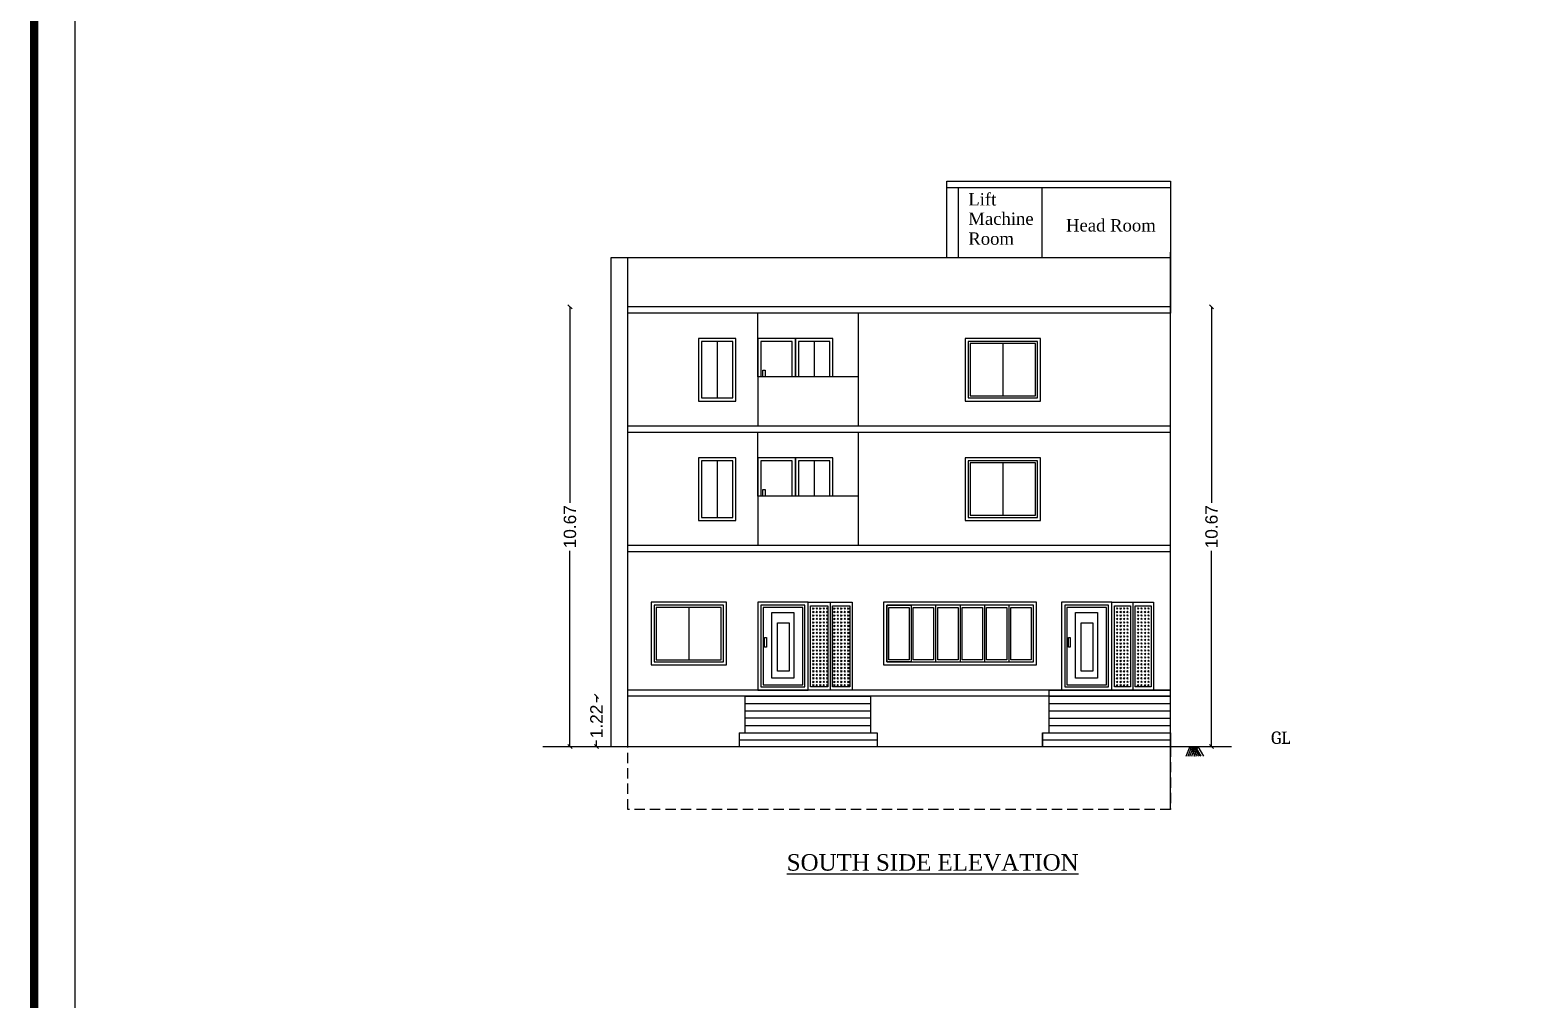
# Model space of a CAD drawing. Header units: metres. Extents: x -5144 to -5005, y 5368 to 5469.
# Drawn here: x -5143.79 to -5107.46, y 5421.84 to 5445.36 of the extents above; entities that cross this region are included whole.
import ezdxf

# ---------------------------------------------------------------- set-up
doc = ezdxf.new("R2010")
doc.units = ezdxf.units.M
doc.header["$MEASUREMENT"] = 0
doc.linetypes.add('HIDDEN', pattern=[0.375, 0.25, -0.125])
doc.layers.add('BLK_1_HT_OF_BLDG', color=5, linetype='Continuous')
doc.layers.add('BLK_1_PLINTH_HEIGHT', color=7, linetype='Continuous')
doc.styles.add('Arial', font='times.ttf')
doc.styles.get("Standard").update_dxf_attribs({"font": 'arial.ttf'})
doc.styles.add('style5', font='times.ttf')
doc.dimstyles.get("Standard").update_dxf_attribs({"dimtxt": 0.3, "dimasz": 0.1, "dimexe": 0.18, "dimexo": 0.0625, "dimgap": 0.09, "dimtad": 0, "dimzin": 0, "dimdsep": 46, "dimtxsty": 'Standard', "dimblk": 'OBLIQUE', "dimcen": 0.09, "dimse1": 1, "dimse2": 1, "dimclrt": 256, "dimadec": 0, "dimazin": 0, "dimtfac": 1, "dimtix": 1, "dimtofl": 0, "dimtmove": 1, "dimatfit": 3, "dimfxl": 0, "dimtolj": 1, "dimtzin": 0, "dimarcsym": 0})
pattern_1 = [(45, (310.873915, -0.97746), (0.08485281374, 0), [0.05, -0.07]), (45, (310.89513, -0.97746), (0.08485281374, 0), [0.02, -0.1]), (45, (310.873915, -0.95625), (0.08485281374, 0), [0.02, -0.1])]
pattern_2 = [(45, (318.24269, -0.97746), (0.08485281374, 0), [0.05, -0.07]), (45, (318.263904, -0.97746), (0.08485281374, 0), [0.02, -0.1]), (45, (318.24269, -0.95625), (0.08485281374, 0), [0.02, -0.1])]

# ---------------------------------------------------------------- blocks, each defined once
blk = doc.blocks.new('_OBLIQUE')
at = {"color": 0, "linetype": 'ByBlock'}
blk.add_line((-0.5, -0.5), (0.5, 0.5), dxfattribs=at)
blk = doc.blocks.new('*D8')
at = {"layer": 'BLK_1_HT_OF_BLDG', "color": 0, "lineweight": -2}
for p, q in [((-5130.685, 5438.634), (-5130.685, 5433.882)), ((-5130.685, 5427.966), (-5130.685, 5432.718))]:
    blk.add_line(p, q, dxfattribs=at)
at = {"layer": 'Defpoints', "color": 0}
for p in [(-5130.685, 5438.634), (-5129.206, 5438.634), (-5129.206, 5427.966)]:
    blk.add_point(p, dxfattribs=at)
at = {"layer": 'BLK_1_HT_OF_BLDG', "color": 0, "lineweight": -2, "xscale": 0.1, "yscale": 0.1, "zscale": 0.1}
for p, rotation in [((-5130.685, 5438.634), 90), ((-5130.685, 5427.966), 270)]:
    blk.add_blockref('_OBLIQUE', p, dxfattribs=dict(at, rotation=rotation))
at = {"layer": 'BLK_1_HT_OF_BLDG', "insert": (-5130.685, 5433.3), "char_height": 0.3, "attachment_point": 5, "rotation": 90}
blk.add_mtext('\\A1;10.67', dxfattribs=at)
blk = doc.blocks.new('*D9')
at = {"layer": 'BLK_1_PLINTH_HEIGHT', "color": 0, "lineweight": -2}
for p, q in [((-5130.044, 5429.185), (-5130.044, 5429.04)), ((-5130.044, 5427.966), (-5130.044, 5428.112))]:
    blk.add_line(p, q, dxfattribs=at)
at = {"layer": 'Defpoints', "color": 0}
for p in [(-5130.044, 5429.185), (-5129.206, 5429.185), (-5129.569, 5427.966)]:
    blk.add_point(p, dxfattribs=at)
at = {"layer": 'BLK_1_PLINTH_HEIGHT', "color": 0, "lineweight": -2, "xscale": 0.1, "yscale": 0.1, "zscale": 0.1}
for p, rotation in [((-5130.044, 5429.185), 90), ((-5130.044, 5427.966), 270)]:
    blk.add_blockref('_OBLIQUE', p, dxfattribs=dict(at, rotation=rotation))
at = {"layer": 'BLK_1_PLINTH_HEIGHT', "insert": (-5130.044, 5428.576), "char_height": 0.3, "attachment_point": 5, "rotation": 90}
blk.add_mtext('\\A1;1.22', dxfattribs=at)
blk = doc.blocks.new('*D86')
at = {"color": 0, "lineweight": -2}
for p, q in [((-5115.119, 5438.634), (-5115.119, 5433.882)), ((-5115.119, 5427.966), (-5115.119, 5432.718))]:
    blk.add_line(p, q, dxfattribs=at)
at = {"layer": 'Defpoints', "color": 0}
for p in [(-5116.119, 5438.634), (-5116.119, 5427.966), (-5115.119, 5427.966)]:
    blk.add_point(p, dxfattribs=at)
at = {"color": 0, "lineweight": -2, "xscale": 0.1, "yscale": 0.1, "zscale": 0.1}
for p, rotation in [((-5115.119, 5438.634), 90), ((-5115.119, 5427.966), 270)]:
    blk.add_blockref('_OBLIQUE', p, dxfattribs=dict(at, rotation=rotation))
at = {"insert": (-5115.119, 5433.3), "char_height": 0.3, "attachment_point": 5, "rotation": 90}
blk.add_mtext('\\A1;10.67', dxfattribs=at)

msp = doc.modelspace()

# ---------------------------------------------------------------- hatches: boundary and pattern name
h = msp.add_hatch()
h.set_pattern_fill('GOST_GLASS', color=256, scale=0.01)
h.set_pattern_definition(pattern_1)
h.paths.add_polyline_path([(-5124.429, 5431.378), (-5124.847, 5431.378), (-5124.847, 5429.416), (-5124.429, 5429.416)])
h = msp.add_hatch()
h.set_pattern_fill('GOST_GLASS', color=256, scale=0.01)
h.set_pattern_definition(pattern_1)
h.paths.add_polyline_path([(-5124.313, 5429.416), (-5123.896, 5429.416), (-5123.896, 5431.378), (-5124.313, 5431.378)])
h = msp.add_hatch()
h.set_pattern_fill('GOST_GLASS', color=256, scale=0.01)
h.set_pattern_definition(pattern_2)
h.paths.add_polyline_path([(-5117.087, 5431.378), (-5117.478, 5431.378), (-5117.478, 5429.416), (-5117.087, 5429.416)])
h = msp.add_hatch()
h.set_pattern_fill('GOST_GLASS', color=256, scale=0.01)
h.set_pattern_definition(pattern_2)
h.paths.add_polyline_path([(-5116.581, 5431.378), (-5116.971, 5431.378), (-5116.971, 5429.416), (-5116.581, 5429.416)])

# ---------------------------------------------------------------- linework, layer by layer
for p, q in [((-5121.546, 5439.834), (-5121.546, 5441.682)), ((-5121.546, 5441.682), (-5116.119, 5441.682)), ((-5121.546, 5441.53), (-5116.119, 5441.53)), ((-5121.256, 5439.834), (-5121.256, 5441.53)), ((-5119.226, 5439.834), (-5119.226, 5441.53)), ((-5116.119, 5441.682), (-5116.119, 5438.634)), ((-5129.683, 5439.834), (-5116.119, 5439.834)), ((-5129.683, 5427.966), (-5129.683, 5439.834)), ((-5116.119, 5426.442), (-5116.119, 5439.96)), ((-5116.119, 5438.634), (-5129.278, 5438.634)), ((-5116.119, 5438.634), (-5116.119, 5438.482)), ((-5116.119, 5438.482), (-5129.278, 5438.482)), ((-5126.127, 5436.939), (-5126.127, 5438.482)), ((-5123.688, 5436.939), (-5123.688, 5438.482)), ((-5127.115, 5437.794), (-5127.115, 5436.424)), ((-5124.762, 5437.794), (-5124.762, 5436.939)), ((-5120.182, 5437.744), (-5120.182, 5436.474)), ((-5116.119, 5435.739), (-5129.278, 5435.739)), ((-5116.119, 5435.586), (-5129.278, 5435.586)), ((-5126.127, 5434.043), (-5126.127, 5435.586)), ((-5123.688, 5434.043), (-5123.688, 5435.586)), ((-5127.115, 5434.898), (-5127.115, 5433.528)), ((-5124.762, 5434.898), (-5124.762, 5434.043)), ((-5120.182, 5434.848), (-5120.182, 5433.578)), ((-5116.119, 5432.843), (-5129.278, 5432.843)), ((-5116.119, 5432.691), (-5129.278, 5432.691)), ((-5127.804, 5431.343), (-5127.804, 5430.073)), ((-5124.374, 5431.468), (-5124.374, 5429.338)), ((-5119.443, 5431.393), (-5123, 5431.393)), ((-5123, 5431.393), (-5123, 5430.023)), ((-5122.407, 5431.393), (-5122.407, 5430.023)), ((-5121.814, 5431.393), (-5121.814, 5430.023)), ((-5121.221, 5431.393), (-5121.221, 5430.023)), ((-5120.628, 5431.393), (-5120.628, 5430.023)), ((-5120.036, 5431.393), (-5120.036, 5430.023)), ((-5119.443, 5430.023), (-5119.443, 5431.393)), ((-5117.032, 5431.468), (-5117.032, 5429.338)), ((-5123, 5430.023), (-5119.443, 5430.023)), ((-5116.119, 5429.338), (-5129.278, 5429.338)), ((-5116.119, 5429.185), (-5129.278, 5429.185)), ((-5126.431, 5429.185), (-5123.383, 5429.185)), ((-5126.431, 5428.296), (-5126.431, 5429.185)), ((-5123.383, 5428.296), (-5123.383, 5429.185)), ((-5119.065, 5429.338), (-5119.065, 5428.296)), ((-5119.065, 5429.338), (-5116.119, 5429.338)), ((-5119.065, 5429.185), (-5116.119, 5429.185)), ((-5126.431, 5429.008), (-5123.383, 5429.008)), ((-5126.431, 5428.83), (-5123.383, 5428.83)), ((-5126.431, 5428.83), (-5123.383, 5428.83)), ((-5119.065, 5429.008), (-5116.119, 5429.008)), ((-5119.065, 5428.83), (-5116.119, 5428.83)), ((-5123.383, 5428.652), (-5126.431, 5428.652)), ((-5126.431, 5428.474), (-5123.383, 5428.474)), ((-5119.065, 5428.652), (-5116.119, 5428.652)), ((-5119.065, 5428.474), (-5116.119, 5428.474)), ((-5126.584, 5428.296), (-5123.231, 5428.296)), ((-5126.584, 5428.296), (-5126.584, 5427.966)), ((-5123.231, 5428.119), (-5126.584, 5428.119)), ((-5123.231, 5428.296), (-5123.231, 5427.966)), ((-5119.218, 5427.966), (-5119.218, 5428.296)), ((-5119.218, 5428.296), (-5116.119, 5428.296)), ((-5119.218, 5428.296), (-5119.218, 5427.966)), ((-5119.218, 5428.131), (-5116.119, 5428.131)), ((-5116.119, 5428.296), (-5116.119, 5427.966)), ((-5131.342, 5427.966), (-5114.632, 5427.966)), ((-5126.584, 5427.966), (-5123.231, 5427.966))]:
    msp.add_line(p, q)
at = {"ltscale": 0.1}
for p, q in [((-5115.65, 5427.966), (-5115.516, 5427.733)), ((-5115.605, 5427.966), (-5115.471, 5427.733)), ((-5115.559, 5427.966), (-5115.424, 5427.733)), ((-5115.515, 5427.966), (-5115.38, 5427.733)), ((-5115.453, 5427.966), (-5115.318, 5427.733))]:
    msp.add_line(p, q, dxfattribs=at)
at = {"const_width": 0.2}
msp.add_lwpolyline([(-5143.687, 5468.771), (-5038.592, 5468.771), (-5038.592, 5369.885), (-5143.687, 5369.885)], close=True, dxfattribs=at)
for points in [[(-5142.687, 5467.771), (-5039.592, 5467.771), (-5039.592, 5370.885), (-5142.687, 5370.885)], [(-5127.57, 5436.349), (-5126.66, 5436.349), (-5126.66, 5437.869), (-5127.57, 5437.869)], [(-5127.495, 5436.424), (-5126.735, 5436.424), (-5126.735, 5437.794), (-5127.495, 5437.794)], [(-5121.097, 5436.349), (-5119.267, 5436.349), (-5119.267, 5437.869), (-5121.097, 5437.869)], [(-5121.022, 5436.424), (-5119.342, 5436.424), (-5119.342, 5437.794), (-5121.022, 5437.794)], [(-5120.972, 5436.474), (-5119.392, 5436.474), (-5119.392, 5437.744), (-5120.972, 5437.744)], [(-5127.57, 5433.453), (-5126.66, 5433.453), (-5126.66, 5434.973), (-5127.57, 5434.973)], [(-5127.495, 5433.528), (-5126.735, 5433.528), (-5126.735, 5434.898), (-5127.495, 5434.898)], [(-5121.097, 5433.453), (-5119.267, 5433.453), (-5119.267, 5434.973), (-5121.097, 5434.973)], [(-5121.022, 5433.528), (-5119.342, 5433.528), (-5119.342, 5434.898), (-5121.022, 5434.898)], [(-5120.972, 5433.578), (-5119.392, 5433.578), (-5119.392, 5434.848), (-5120.972, 5434.848)], [(-5128.719, 5429.948), (-5126.889, 5429.948), (-5126.889, 5431.468), (-5128.719, 5431.468)], [(-5128.644, 5430.023), (-5126.964, 5430.023), (-5126.964, 5431.393), (-5128.644, 5431.393)], [(-5128.594, 5430.073), (-5127.014, 5430.073), (-5127.014, 5431.343), (-5128.594, 5431.343)], [(-5126.127, 5429.338), (-5124.907, 5429.338), (-5124.907, 5431.468), (-5126.127, 5431.468)], [(-5126.052, 5429.413), (-5124.987, 5429.413), (-5124.987, 5431.393), (-5126.052, 5431.393)], [(-5126.002, 5429.463), (-5125.037, 5429.463), (-5125.037, 5431.343), (-5126.002, 5431.343)], [(-5124.907, 5431.468), (-5123.841, 5431.468), (-5123.841, 5429.338), (-5124.907, 5429.338)], [(-5124.847, 5431.378), (-5124.429, 5431.378), (-5124.429, 5429.416), (-5124.847, 5429.416)], [(-5124.313, 5431.378), (-5123.896, 5431.378), (-5123.896, 5429.416), (-5124.313, 5429.416)], [(-5123.075, 5429.948), (-5119.368, 5429.948), (-5119.368, 5431.468), (-5123.075, 5431.468)], [(-5123, 5431.393), (-5122.407, 5431.393), (-5122.407, 5430.023), (-5123, 5430.023)], [(-5122.95, 5431.343), (-5122.457, 5431.343), (-5122.457, 5430.073), (-5122.95, 5430.073)], [(-5122.357, 5431.343), (-5121.864, 5431.343), (-5121.864, 5430.073), (-5122.357, 5430.073)], [(-5121.764, 5431.343), (-5121.271, 5431.343), (-5121.271, 5430.073), (-5121.764, 5430.073)], [(-5121.171, 5431.343), (-5120.678, 5431.343), (-5120.678, 5430.073), (-5121.171, 5430.073)], [(-5120.578, 5431.343), (-5120.086, 5431.343), (-5120.086, 5430.073), (-5120.578, 5430.073)], [(-5119.986, 5431.343), (-5119.493, 5431.343), (-5119.493, 5430.073), (-5119.986, 5430.073)], [(-5118.758, 5429.338), (-5117.539, 5429.338), (-5117.539, 5431.468), (-5118.758, 5431.468)], [(-5118.683, 5429.413), (-5117.618, 5429.413), (-5117.618, 5431.393), (-5118.683, 5431.393)], [(-5118.633, 5429.463), (-5117.668, 5429.463), (-5117.668, 5431.343), (-5118.633, 5431.343)], [(-5117.539, 5431.468), (-5116.525, 5431.468), (-5116.525, 5429.338), (-5117.539, 5429.338)], [(-5117.478, 5431.378), (-5117.087, 5431.378), (-5117.087, 5429.416), (-5117.478, 5429.416)], [(-5116.971, 5431.378), (-5116.581, 5431.378), (-5116.581, 5429.416), (-5116.971, 5429.416)], [(-5125.786, 5431.218), (-5125.257, 5431.218), (-5125.257, 5429.626), (-5125.786, 5429.626)], [(-5125.651, 5430.966), (-5125.367, 5430.966), (-5125.367, 5429.795), (-5125.651, 5429.795)], [(-5118.417, 5431.218), (-5117.888, 5431.218), (-5117.888, 5429.626), (-5118.417, 5429.626)], [(-5118.283, 5430.966), (-5117.998, 5430.966), (-5117.998, 5429.795), (-5118.283, 5429.795)], [(-5125.962, 5430.611), (-5125.915, 5430.611), (-5125.915, 5430.38), (-5125.962, 5430.38)], [(-5118.593, 5430.611), (-5118.546, 5430.611), (-5118.546, 5430.38), (-5118.593, 5430.38)]]:
    msp.add_lwpolyline(points, close=True)
for points in [[(-5129.278, 5427.966), (-5129.278, 5439.834)], [(-5125.217, 5436.939), (-5125.217, 5437.869), (-5126.127, 5437.869), (-5126.127, 5436.939), (-5126.127, 5436.939)], [(-5125.292, 5436.939), (-5125.292, 5437.794), (-5126.052, 5437.794), (-5126.052, 5436.939)], [(-5124.307, 5436.939), (-5124.307, 5437.869), (-5125.217, 5437.869), (-5125.217, 5436.939)], [(-5124.382, 5436.939), (-5124.382, 5437.794), (-5125.142, 5437.794), (-5125.142, 5436.939)], [(-5126.003, 5436.939), (-5126.003, 5437.099), (-5125.951, 5437.099), (-5125.951, 5436.939)], [(-5123.688, 5435.739), (-5123.688, 5436.939), (-5126.127, 5436.939), (-5126.127, 5435.739)], [(-5125.217, 5434.043), (-5125.217, 5434.973), (-5126.127, 5434.973), (-5126.127, 5434.043), (-5126.127, 5434.043)], [(-5125.292, 5434.043), (-5125.292, 5434.898), (-5126.052, 5434.898), (-5126.052, 5434.043)], [(-5124.307, 5434.043), (-5124.307, 5434.973), (-5125.217, 5434.973), (-5125.217, 5434.043)], [(-5124.382, 5434.043), (-5124.382, 5434.898), (-5125.142, 5434.898), (-5125.142, 5434.043)], [(-5126.003, 5434.043), (-5126.003, 5434.204), (-5125.951, 5434.204), (-5125.951, 5434.043)], [(-5123.688, 5432.843), (-5123.688, 5434.043), (-5126.127, 5434.043), (-5126.127, 5432.843)]]:
    msp.add_lwpolyline(points)
at = {"linetype": 'HIDDEN'}
msp.add_lwpolyline([(-5129.278, 5427.966), (-5116.119, 5427.966), (-5116.119, 5426.442), (-5129.278, 5426.442)], close=True, dxfattribs=at)
at = {"ltscale": 0.1}
for points in [[(-5115.65, 5427.966), (-5115.743, 5427.723)], [(-5115.605, 5427.966), (-5115.699, 5427.723)], [(-5115.559, 5427.966), (-5115.652, 5427.723)], [(-5115.515, 5427.966), (-5115.608, 5427.723)], [(-5115.453, 5427.966), (-5115.546, 5427.723)]]:
    msp.add_lwpolyline(points, dxfattribs=at)

# ---------------------------------------------------------------- texts
at = {"ltscale": 0.1, "style": 'Arial'}
for s, p in [('Lift ', (-5121.021, 5441.096)), ('Machine', (-5121.021, 5440.625)), ('Head Room', (-5118.65, 5440.464)), ('Room', (-5121.021, 5440.142))]:
    msp.add_text(s, height=0.3, dxfattribs=at).set_placement(p)
at = {"style": 'style5'}
msp.add_text('%%USOUTH SIDE ELEVATION', height=0.4, dxfattribs=at).set_placement((-5125.426, 5424.955))
at = {"ltscale": 0.1, "insert": (-5113.44, 5428.331), "char_height": 0.3, "width": 4.59319, "attachment_point": 2}
msp.add_mtext('\\A1;{\\fCambria|b0|i0|c0|p18;GL}', dxfattribs=at)

# ---------------------------------------------------------------- dimensions: what is measured, and where the dimension line sits
dim = msp.add_linear_dim(base=(-5115.119, 5427.966), p1=(-5116.119, 5438.634), p2=(-5116.119, 5427.966), angle=90, dimstyle='Standard')
dim.commit()
dim.dimension.update_dxf_attribs({"geometry": '*D86', "text_midpoint": (-5115.119, 5433.3)})
at = {"layer": 'BLK_1_HT_OF_BLDG'}
dim = msp.add_linear_dim(base=(-5130.685, 5438.634), p1=(-5129.206, 5427.966), p2=(-5129.206, 5438.634), angle=90, dimstyle='Standard', dxfattribs=at)
dim.commit()
dim.dimension.update_dxf_attribs({"geometry": '*D8', "text_midpoint": (-5130.685, 5433.3)})
at = {"layer": 'BLK_1_PLINTH_HEIGHT'}
dim = msp.add_linear_dim(base=(-5130.044, 5429.185), p1=(-5129.569, 5427.966), p2=(-5129.206, 5429.185), angle=90, dimstyle='Standard', dxfattribs=at)
dim.commit()
dim.dimension.update_dxf_attribs({"geometry": '*D9', "text_midpoint": (-5130.044, 5428.576)})

doc.saveas('drawing.dxf')
